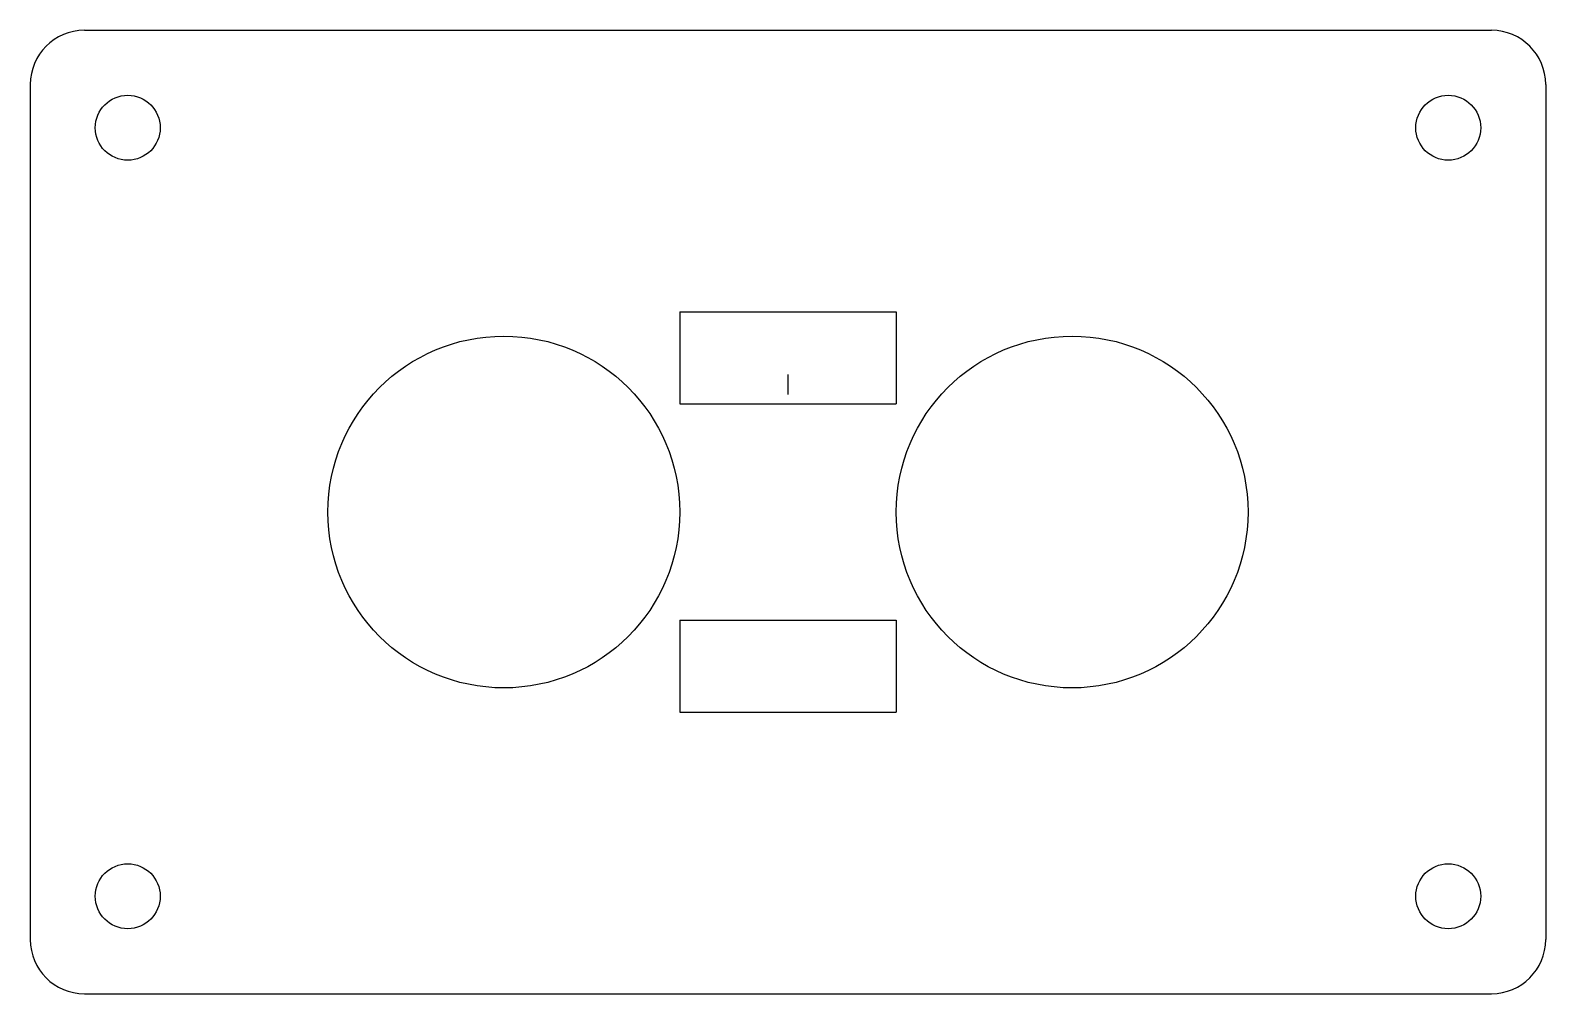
# Model space of a CAD drawing. Header units: millimetres. Extents: x -34 to 36, y -19.3 to 25.2.
import ezdxf

# ---------------------------------------------------------------- set-up
doc = ezdxf.new("R2010")
doc.units = ezdxf.units.MM
doc.linetypes.add('CENTERX2', pattern=[20.32, 12.7, -2.54, 2.54, -2.54])

msp = doc.modelspace()

# ---------------------------------------------------------------- linework, layer by layer
at = {"color": 7, "linetype": 'Continuous'}
for p, q in [((-31.549, 25.201), (33.451, 25.201)), ((-34.049, 22.701), (-34.049, -16.799)), ((35.951, 22.701), (35.951, -16.799)), ((-4.049, 12.201), (5.951, 12.201)), ((-4.049, 12.201), (-4.049, 7.951)), ((5.951, 12.201), (5.951, 7.951)), ((-4.049, 7.951), (5.951, 7.951)), ((-4.049, -2.049), (5.951, -2.049)), ((-4.049, -2.049), (-4.049, -6.299)), ((5.951, -2.049), (5.951, -6.299)), ((-4.049, -6.299), (5.951, -6.299)), ((-31.549, -19.299), (33.451, -19.299))]:
    msp.add_line(p, q, dxfattribs=at)
at = {"color": 7, "linetype": 'CENTERX2'}
msp.add_line((0.951, 9.302), (0.951, 8.372), dxfattribs=at)
at = {"color": 7, "linetype": 'Continuous'}
for centre, radius in [((-29.549, 20.701), 1.5), ((31.451, 20.701), 1.5), ((-12.174, 2.951), 8.125), ((14.076, 2.951), 8.125), ((-29.549, -14.799), 1.5), ((31.451, -14.799), 1.5)]:
    msp.add_circle(centre, radius, dxfattribs=at)
for centre, start, end in [((-31.549, 22.701), 90, 180), ((33.451, 22.701), 0, 90), ((-31.549, -16.799), 180, 270), ((33.451, -16.799), 270, 0)]:
    msp.add_arc(centre, 2.5, start, end, dxfattribs=at)

doc.saveas('drawing.dxf')
